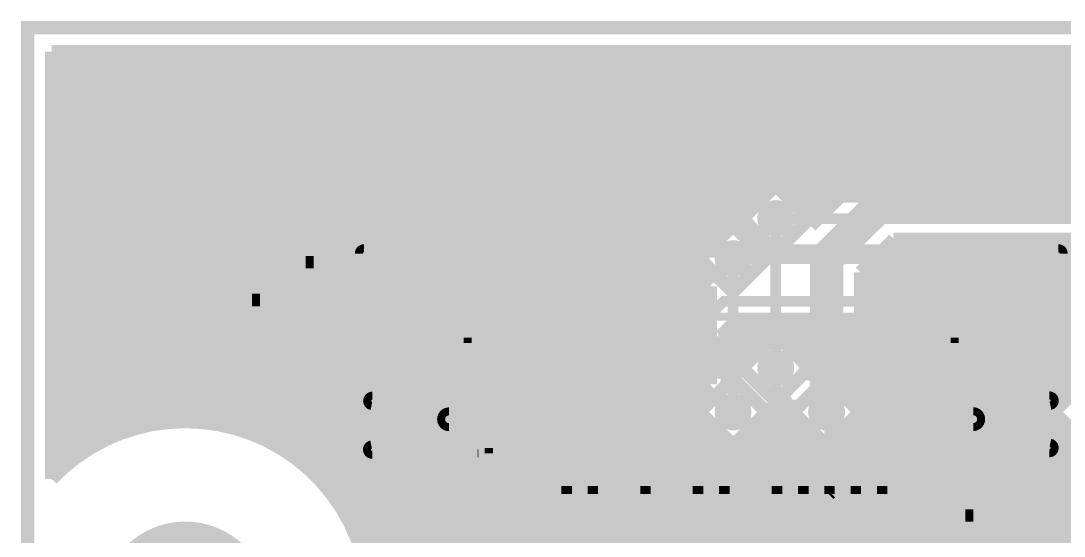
# Model space of a CAD drawing. Extents: x -3.4 to 91.7, y -66.9 to 11.1.
# Drawn here: x -3.13 to 16.71, y 1.32 to 11.13 of the extents above; entities that cross this region are included whole.
import ezdxf

# ---------------------------------------------------------------- set-up
doc = ezdxf.new("R2010")
doc.units = 0
doc.header["$MEASUREMENT"] = 0
doc.layers.get('0').update_dxf_attribs({"linetype": 'CONTINUOUS'})
for name, color, linetype in [('22-304A-0_BOT', 7, 'CONTINUOUS'), ('22-304A-0_DRD', 7, 'CONTINUOUS'), ('22-304A-0_SMB', 1, 'CONTINUOUS'), ('22-304A-0_SMT', 4, 'CONTINUOUS'), ('22-304A-0_SPT', 3, 'CONTINUOUS'), ('22-304A-0_SST', 5, 'CONTINUOUS'), ('22-304A-0_TOP', 10, 'CONTINUOUS'), ('THRUHOLE_NPT', 9, 'CONTINUOUS')]:
    doc.layers.add(name, color=color, linetype=linetype)

# ---------------------------------------------------------------- blocks, each defined once
blk = doc.blocks.new('ROUND_1')
at = {"const_width": 1.6002}
blk.add_lwpolyline([(-0.8001, 0, 1), (0.8001, 0, 1)], format="xyb", close=True, dxfattribs=at)
blk = doc.blocks.new('ROUND_33')
at = {"const_width": 0.35052}
blk.add_lwpolyline([(-0.17526, 0, 1), (0.17526, 0, 1)], format="xyb", close=True, dxfattribs=at)
blk = doc.blocks.new('RECTANGLE_14')
blk.add_solid([(0.14986, 0.59944), (0.14986, -0.59944), (-0.14986, 0.59944), (-0.14986, -0.59944)])
blk = doc.blocks.new('RECTANGLE_15')
blk.add_solid([(1.35001, 1.49987), (1.35001, -1.49987), (-1.35001, 1.49987), (-1.35001, -1.49987)])
blk = doc.blocks.new('ROUND_37')
at = {"const_width": 0.7493}
blk.add_lwpolyline([(-0.37465, 0, 1), (0.37465, 0, 1)], format="xyb", close=True, dxfattribs=at)
blk = doc.blocks.new('ROUND_2')
at = {"const_width": 0.50038}
blk.add_lwpolyline([(-0.25019, 0, 1), (0.25019, 0, 1)], format="xyb", close=True, dxfattribs=at)

msp = doc.modelspace()

# ---------------------------------------------------------------- linework, layer by layer
at = {"layer": '22-304A-0_BOT'}
for points, const_width in [([(13.081, 8.255), (4.953, 8.255)], 0.254), ([(4.953, 8.255), (4.953, -4.09448)], 0.254), ([(5.1816, 8.255), (5.1816, -3.92176)], 0.254), ([(5.4102, 8.255), (5.4102, -3.8227)], 0.254), ([(5.6388, 8.255), (5.6388, -3.78206)], 0.254), ([(5.8674, 8.255), (5.8674, -3.78968)], 0.254), ([(6.096, 8.255), (6.096, -3.85064)], 0.254), ([(6.3246, 8.255), (6.3246, -3.96748)], 0.254), ([(6.5532, 8.255), (6.5532, -4.1783)], 0.254), ([(6.7818, 8.255), (6.7818, -4.69392)], 0.254), ([(7.0104, 8.255), (7.0104, -8.21182)], 0.254), ([(7.239, 8.255), (7.239, -8.21182)], 0.254), ([(7.4676, 8.255), (7.4676, -8.21182)], 0.254), ([(7.6962, 8.255), (7.6962, -8.255)], 0.254), ([(7.9248, 8.255), (7.9248, -8.4074)], 0.254), ([(8.1534, 8.255), (8.1534, -8.636)], 0.254), ([(8.382, 8.255), (8.382, -8.86206)], 0.254), ([(8.6106, 8.255), (8.6106, -9.09066)], 0.254), ([(8.8392, 8.255), (8.8392, -9.31926)], 0.254), ([(9.0678, 8.255), (9.0678, -9.54786)], 0.254), ([(9.2964, 8.255), (9.2964, -9.7409)], 0.254), ([(9.525, 8.255), (9.525, -10.04316)], 0.254), ([(9.7536, 8.255), (9.7536, 6.76402)], 0.254), ([(9.9822, 8.255), (9.9822, 7.12978)], 0.254), ([(10.2108, 8.255), (10.2108, 7.2517)], 0.254), ([(10.4394, 8.255), (10.4394, 7.28218)], 0.254), ([(10.668, 8.255), (10.668, 7.75208)], 0.254), ([(10.8966, 8.255), (10.8966, 7.96036)], 0.254), ([(11.1252, 8.255), (11.1252, 8.03656)], 0.254), ([(11.3538, 8.255), (11.3538, 8.03402)], 0.254), ([(11.5824, 8.255), (11.5824, 7.94512)], 0.254), ([(11.811, 8.255), (11.811, 7.71398)], 0.254), ([(12.0396, 8.255), (12.0396, 7.37108)], 0.254), ([(12.2682, 8.255), (12.2682, 7.59968)], 0.254), ([(12.4968, 8.255), (12.4968, 7.82574)], 0.254), ([(12.7254, 8.255), (12.7254, 8.05434)], 0.254), ([(12.954, 8.255), (12.954, 8.21436)], 0.254), ([(12.7762, 8.1026), (4.953, 8.1026)], 0.254), ([(12.7508, 8.07974), (11.89228, 7.2263)], 0.254), ([(10.77468, 7.874), (4.953, 7.874)], 0.254), ([(12.54506, 7.874), (11.67892, 7.874)], 0.254), ([(12.192, 3.683), (12.192, 6.61162), (13.208, 7.62), (25.4, 7.62), (25.4, 6.35)], 0.635), ([(10.60704, 7.6454), (4.953, 7.6454)], 0.254), ([(12.31392, 7.6454), (11.84656, 7.6454)], 0.254), ([(10.54862, 7.4168), (4.953, 7.4168)], 0.254), ([(12.08278, 7.4168), (11.90498, 7.4168)], 0.254), ([(11.2268, 4.5212), (11.2268, 7.366)], 0.2032), ([(10.06602, 7.1882), (4.953, 7.1882)], 0.254), ([(9.83488, 6.9596), (4.953, 6.9596)], 0.254), ([(13.4747, 6.9723), (12.8397, 6.33984)], 0.254), ([(13.4112, 6.9088), (13.4112, -1.7653)], 0.254), ([(24.34336, 6.9596), (13.462, 6.9596)], 0.254), ([(24.38146, 6.9723), (13.4747, 6.9723)], 0.254), ([(13.6398, 6.9723), (13.6398, -1.5367)], 0.254), ([(13.8684, 6.9723), (13.8684, -1.36652)], 0.254), ([(14.097, 6.9723), (14.097, -1.3208)], 0.254), ([(14.3256, 6.9723), (14.3256, -1.3208)], 0.254), ([(14.5542, 6.9723), (14.5542, -1.3208)], 0.254), ([(14.7828, 6.9723), (14.7828, -1.3208)], 0.254), ([(15.0114, 6.9723), (15.0114, -1.3208)], 0.254), ([(15.24, 6.9723), (15.24, -1.3208)], 0.254), ([(15.4686, 6.9723), (15.4686, -1.3208)], 0.254), ([(15.6972, 6.9723), (15.6972, -1.3208)], 0.254), ([(15.9258, 6.9723), (15.9258, -1.3208)], 0.254), ([(16.1544, 6.9723), (16.1544, -1.3208)], 0.254), ([(16.383, 6.9723), (16.383, -1.3208)], 0.254), ([(16.6116, 6.9723), (16.6116, 4.10464)], 0.254), ([(9.74598, 6.731), (4.953, 6.731)], 0.254), ([(13.1826, 6.6802), (13.1826, -1.9939)], 0.254), ([(24.03856, 6.731), (13.23086, 6.731)], 0.254), ([(9.7409, 6.5024), (4.953, 6.5024)], 0.254), ([(9.7536, 6.44144), (9.7536, 3.84302)], 0.254), ([(10.414, 6.604), (10.414, 3.683)], 0.2032), ([(12.954, 6.45414), (12.954, -2.2225)], 0.254), ([(23.93188, 6.5024), (13.00226, 6.5024)], 0.254), ([(9.81964, 6.2738), (4.953, 6.2738)], 0.254), ([(12.8397, 6.33984), (12.8397, 3.88874)], 0.254), ([(23.91918, 6.2738), (12.8397, 6.2738)], 0.254), ([(9.9822, 6.0452), (4.953, 6.0452)], 0.254), ([(9.9822, 6.07822), (9.9822, 4.20878)], 0.254), ([(9.9822, 6.07822), (9.9822, 4.20878)], 0.254), ([(23.9903, 6.0452), (12.8397, 6.0452)], 0.254), ([(9.9822, 5.8166), (4.953, 5.8166)], 0.254), ([(24.1935, 5.8166), (12.8397, 5.8166)], 0.254), ([(9.9822, 5.588), (4.953, 5.588)], 0.254), ([(24.9428, 5.588), (12.8397, 5.588)], 0.254), ([(9.9822, 5.3594), (4.953, 5.3594)], 0.254), ([(24.9428, 5.3594), (12.8397, 5.3594)], 0.254), ([(9.9822, 5.1308), (4.953, 5.1308)], 0.254), ([(24.9428, 5.1308), (12.8397, 5.1308)], 0.254), ([(9.9822, 4.9022), (4.953, 4.9022)], 0.254), ([(24.9428, 4.9022), (12.8397, 4.9022)], 0.254), ([(9.9822, 4.6736), (4.953, 4.6736)], 0.254), ([(24.9428, 4.6736), (12.8397, 4.6736)], 0.254), ([(9.9822, 4.445), (4.953, 4.445)], 0.254), ([(21.51888, 4.445), (12.8397, 4.445)], 0.254), ([(9.9822, 4.2164), (4.953, 4.2164)], 0.254), ([(16.72336, 4.2164), (12.8397, 4.2164)], 0.254), ([(9.80694, 3.9878), (4.953, 3.9878)], 0.254), ([(11.1252, 3.8481), (11.1252, -21.16074)], 0.254), ([(11.3538, 3.85318), (11.3538, -3.71602)], 0.254), ([(11.5443, 3.91922), (11.5443, 3.88874)], 0.254), ([(16.53794, 3.9878), (12.8397, 3.9878)], 0.254), ([(9.73836, 3.7592), (4.953, 3.7592)], 0.254), ([(11.51636, 3.7592), (11.08964, 3.7592)], 0.254), ([(16.46936, 3.7592), (12.86764, 3.7592)], 0.254), ([(9.75106, 3.5306), (4.953, 3.5306)], 0.254), ([(9.7536, 3.52044), (9.7536, -23.20544)], 0.254), ([(11.52906, 3.5306), (11.07694, 3.5306)], 0.254), ([(16.48206, 3.5306), (12.85494, 3.5306)], 0.254), ([(9.85012, 3.302), (4.953, 3.302)], 0.254), ([(11.62812, 3.302), (10.97788, 3.302)], 0.254), ([(11.5824, 3.38074), (11.5824, -3.48488)], 0.254), ([(12.7254, 3.26136), (12.7254, -2.4511)], 0.254), ([(16.58112, 3.302), (12.75588, 3.302)], 0.254), ([(16.6116, 3.26136), (16.6116, -1.3208)], 0.254), ([(10.11174, 3.0734), (4.953, 3.0734)], 0.254), ([(9.9822, 3.15722), (9.9822, -22.352)], 0.254), ([(10.668, 3.05308), (10.668, -21.4884)], 0.254), ([(11.88974, 3.0734), (10.71372, 3.0734)], 0.254), ([(10.8966, 3.20294), (10.8966, -21.26234)], 0.254), ([(11.811, 3.11912), (11.811, -3.3655)], 0.254), ([(16.84274, 3.0734), (12.49172, 3.0734)], 0.254), ([(12.4968, 3.07594), (12.4968, -2.6797)], 0.254), ([(10.2108, 3.03276), (10.2108, -21.9456)], 0.254), ([(10.4394, 3.00228), (10.4394, -21.717)], 0.254), ([(12.0396, 3.02006), (12.0396, -3.1369)], 0.254), ([(12.2682, 3.00736), (12.2682, -2.9083)], 0.254), ([(17.1577, 2.8448), (4.953, 2.8448)], 0.254), ([(17.3863, 2.6162), (4.953, 2.6162)], 0.254), ([(17.6149, 2.3876), (4.953, 2.3876)], 0.254), ([(17.8435, 2.159), (4.953, 2.159)], 0.254), ([(18.0721, 1.9304), (4.953, 1.9304)], 0.254), ([(18.3007, 1.7018), (4.953, 1.7018)], 0.254), ([(18.5293, 1.4732), (4.953, 1.4732)], 0.254), ([(18.7579, 1.2446), (4.953, 1.2446)], 0.254)]:
    msp.add_lwpolyline(points, dxfattribs=dict(at, const_width=const_width))
at = {"layer": '22-304A-0_BOT', "const_width": 0.254}
for points in [[(13.081, 8.255, 0.1473619), (12.75136, 8.07917)], [(13.081, 8.255, 0.1473619), (12.75136, 8.07917)], [(11.2268, 8.04672, 0.4142136), (10.54608, 7.366)], [(11.90752, 7.366, 0.4142136), (11.2268, 8.04672)], [(10.414, 7.28472, 0.4142136), (9.73328, 6.604)], [(10.5537, 7.26948, 0.051776), (10.414, 7.28398)], [(10.54608, 7.366, 0.0356219), (10.55297, 7.26937)], [(11.89228, 7.2263, 0.051776), (11.90678, 7.366)], [(9.73328, 6.604, 0.2244672), (9.98197, 6.07794)], [(17.145, 4.36372, 0.4142136), (16.46428, 3.683)], [(9.9822, 4.20878, 0.2244669), (9.73364, 3.683)], [(11.06932, 3.85826, 0.0583724), (11.2268, 3.83981)], [(11.09472, 3.683, 0.0654246), (11.07161, 3.85887)], [(11.2268, 3.84048, 0.1219353), (11.54437, 3.91909)], [(11.5443, 3.88874, 0.0770437), (11.51241, 3.683)], [(12.87272, 3.683, 0.0770437), (12.84078, 3.88908)], [(9.73328, 3.683, 0.4142136), (10.414, 3.00228)], [(10.414, 3.00228, 0.4142136), (11.09472, 3.683)], [(11.51128, 3.683, 0.4142136), (12.192, 3.00228)], [(12.192, 3.00228, 0.4142136), (12.87272, 3.683)], [(16.46428, 3.683, 0.3431403), (16.97736, 3.0226)]]:
    msp.add_lwpolyline(points, format="xyb", dxfattribs=at)
at = {"layer": '22-304A-0_DRD', "const_width": 0.254}
for points in [[(-2.99974, -28.99918), (-2.99974, 11.00074), (41.9989, 11.00074), (41.9989, -28.99918), (-2.99974, -28.99918)], [(11.2268, 8.001), (10.5918, 7.366)], [(11.8618, 7.366), (11.2268, 8.001)], [(10.414, 7.239), (9.779, 6.604)], [(11.049, 6.604), (10.414, 7.239)], [(10.5918, 7.366), (11.2268, 6.731)], [(11.2268, 6.731), (11.8618, 7.366)], [(9.779, 6.604), (10.414, 5.969)], [(10.414, 5.969), (11.049, 6.604)], [(11.2268, 5.1562), (10.5918, 4.5212)], [(11.8618, 4.5212), (11.2268, 5.1562)], [(7.239, 4.953), (6.604, 4.318)], [(7.239, 4.953), (6.604, 4.318)], [(7.874, 4.318), (7.239, 4.953)], [(7.874, 4.318), (7.239, 4.953)], [(10.5918, 4.5212), (11.2268, 3.8862)], [(11.2268, 3.8862), (11.8618, 4.5212)], [(6.604, 4.318), (7.239, 3.683)], [(6.604, 4.318), (7.239, 3.683)], [(7.239, 3.683), (7.874, 4.318)], [(7.239, 3.683), (7.874, 4.318)], [(10.414, 4.318), (9.779, 3.683)], [(11.049, 3.683), (10.414, 4.318)], [(12.192, 4.318), (11.557, 3.683)], [(12.827, 3.683), (12.192, 4.318)], [(17.145, 4.318), (16.51, 3.683)], [(9.779, 3.683), (10.414, 3.048)], [(10.414, 3.048), (11.049, 3.683)], [(11.557, 3.683), (12.192, 3.048)], [(12.192, 3.048), (12.827, 3.683)], [(16.51, 3.683), (17.145, 3.048)]]:
    msp.add_lwpolyline(points, dxfattribs=at)
at = {"layer": '22-304A-0_SST', "const_width": 0.1524}
for points in [[(16.48206, 8.69188), (16.31442, 8.7503), (16.14424, 8.7503), (15.97406, 8.69188), (15.97406, 8.33628), (16.14424, 8.27786), (16.31442, 8.27786), (16.48206, 8.33628), (16.48206, 8.69188), (16.65224, 8.7503), (16.82242, 8.7503), (16.99006, 8.69188), (16.99006, 8.33628), (16.82242, 8.27786), (16.65224, 8.27786), (16.48206, 8.33628)], [(16.48206, 7.43966), (16.48206, 7.79526), (16.31442, 7.9121), (16.14424, 7.9121), (15.97406, 7.79526), (15.97406, 7.43966), (16.99006, 7.43966)], [(16.48206, 7.7343), (16.99006, 7.9121)], [(5.77088, 5.4991), (14.22908, 5.4991), (14.22908, 2.99974), (13.7287, 2.49936), (13.35024, 2.49936), (13.35024, 2.99974), (13.14958, 2.99974), (13.14958, 2.49936), (13.35024, 2.49936), (13.35024, 2.19964), (13.35024, 1.69926), (13.14958, 1.69926), (13.14958, 2.19964), (13.14958, 2.49936), (12.84986, 2.49936), (12.84986, 2.99974), (12.6492, 2.99974), (12.6492, 2.49936), (12.84986, 2.49936), (12.84986, 2.19964), (12.84986, 1.69926), (12.6492, 1.69926), (12.6492, 2.19964), (12.6492, 2.49936), (12.34948, 2.49936), (12.34948, 2.99974), (12.14882, 2.99974), (12.14882, 2.49936), (12.34948, 2.49936), (12.34948, 2.19964), (12.34948, 1.69926), (12.14882, 1.69926), (12.14882, 2.19964), (12.14882, 2.49936), (11.8491, 2.49936), (11.8491, 2.99974), (11.65098, 2.99974), (11.65098, 2.49936), (11.8491, 2.49936), (11.8491, 2.19964), (11.8491, 1.69926), (11.65098, 1.69926), (11.65098, 2.19964), (11.65098, 2.49936), (11.34872, 2.49936), (11.34872, 2.99974), (11.1506, 2.99974), (11.1506, 2.49936), (11.34872, 2.49936), (11.34872, 2.19964), (11.34872, 1.69926), (11.1506, 1.69926), (11.1506, 2.19964), (11.1506, 2.49936), (10.85088, 2.49936), (10.65022, 2.49936), (10.65022, 2.19964), (10.85088, 2.19964), (10.85088, 2.49936), (10.85088, 2.99974), (10.65022, 2.99974), (10.65022, 2.49936), (10.3505, 2.49936), (10.3505, 2.99974), (10.14984, 2.99974), (10.14984, 2.49936), (10.3505, 2.49936), (10.3505, 2.19964), (10.3505, 1.69926), (10.14984, 1.69926), (10.14984, 2.19964), (10.14984, 2.49936), (9.85012, 2.49936), (9.85012, 2.99974), (9.64946, 2.99974), (9.64946, 2.49936), (9.85012, 2.49936), (9.85012, 2.19964), (9.85012, 1.69926), (9.64946, 1.69926), (9.64946, 2.19964), (9.64946, 2.49936), (9.34974, 2.49936), (9.34974, 2.99974), (9.14908, 2.99974), (9.14908, 2.49936), (8.84936, 2.49936), (8.84936, 2.99974), (8.6487, 2.99974), (8.6487, 2.49936), (8.84936, 2.49936), (8.84936, 2.19964), (8.84936, 1.69926), (8.6487, 1.69926), (8.6487, 2.19964), (8.6487, 2.49936), (8.34898, 2.49936), (8.15086, 2.49936), (8.15086, 2.19964), (8.34898, 2.19964), (8.34898, 2.49936), (8.34898, 2.99974), (8.15086, 2.99974), (8.15086, 2.49936), (7.8486, 2.49936), (7.8486, 2.99974), (7.65048, 2.99974), (7.65048, 2.49936), (7.8486, 2.49936), (7.8486, 2.19964), (7.8486, 1.69926), (7.65048, 1.69926), (7.65048, 2.19964), (7.65048, 2.49936), (7.35076, 2.49936), (7.35076, 2.99974), (7.1501, 2.99974), (7.1501, 2.49936), (7.35076, 2.49936), (7.35076, 2.19964), (7.35076, 1.69926), (7.1501, 1.69926), (7.1501, 2.19964), (7.1501, 2.49936), (6.85038, 2.49936), (6.64972, 2.49936), (6.64972, 2.19964), (6.85038, 2.19964), (6.85038, 2.49936), (6.85038, 2.99974), (6.64972, 2.99974), (6.64972, 2.49936), (6.26872, 2.49936), (5.77088, 2.99974), (5.77088, 5.4991), (3.59918, 5.4991), (3.29946, 5.4991), (3.29946, 6.70052)], [(16.7005, 6.70052), (3.29946, 6.70052)], [(3.39852, 6.79958), (16.5989, 6.79958)], [(16.7005, 6.70052), (16.7005, 5.4991), (16.40078, 5.4991), (14.22908, 5.4991)], [(2.3622, 6.53288), (1.3462, 6.53288), (1.51638, 6.41604)], [(2.3622, 6.65226), (2.3622, 6.41604)], [(1.3462, 5.93344), (1.3462, 5.69468)], [(2.02438, 5.51688), (2.19456, 5.51688), (2.3622, 5.57784), (2.3622, 5.81406), (2.19456, 5.87248), (1.3462, 5.87248)], [(5.2197, 2.90068), (5.2197, 2.64922), (5.06984, 2.49936), (4.30022, 2.49936), (4.30022, 5.4991)], [(5.57022, 5.4991), (5.57022, 5.10032), (5.2197, 5.10032), (5.2197, 4.99872)], [(14.22908, 4.99872), (14.4399, 4.99872), (15.52956, 4.99872), (15.52956, 2.90068), (14.6304, 2.90068), (14.6304, 2.79908), (14.78026, 2.64922), (14.93012, 2.49936), (15.69974, 2.49936), (15.69974, 5.4991)], [(14.42974, 5.4991), (14.42974, 5.10032), (14.78026, 5.10032), (14.78026, 4.99872)], [(3.85064, 5.25018), (3.85064, 4.0005), (3.85064, 3.73888), (3.85064, 3.15976), (3.85064, 2.90068), (3.85064, 2.49936), (4.30022, 2.49936)], [(3.85064, 5.25018), (4.30022, 5.25018)], [(5.36956, 4.99872), (5.36956, 5.10032)], [(14.6304, 5.10032), (14.6304, 4.99872)], [(15.69974, 5.25018), (16.14932, 5.25018)], [(16.42872, 2.90068), (16.14932, 2.90068), (16.14932, 3.15976), (16.14932, 3.73888), (16.14932, 4.0005), (16.14932, 5.25018)], [(5.77088, 4.99872), (5.56006, 4.99872), (4.4704, 4.99872), (4.4704, 2.90068), (5.36956, 2.90068), (5.56006, 2.90068), (5.56006, 3.39852), (5.77088, 3.39852)], [(5.56006, 4.99872), (5.56006, 3.70078)], [(14.4399, 4.99872), (14.4399, 3.70078)], [(3.55854, 3.99542), (3.83794, 3.99542), (3.83794, 3.73126)], [(3.85064, 4.0005), (3.5687, 4.0005)], [(16.14932, 4.0005), (16.43126, 4.0005)], [(3.83794, 3.7338), (3.53822, 3.7973)], [(3.54838, 3.80238), (3.85064, 3.73888)], [(5.76326, 3.6957), (5.55244, 3.6957), (5.36448, 3.6957), (5.36194, 3.6957), (5.01396, 3.6957)], [(5.01904, 3.70078), (5.56006, 3.70078), (5.77088, 3.70078)], [(5.2197, 3.70078), (5.2197, 3.39852)], [(5.36956, 3.40106), (5.36956, 3.70078)], [(14.98092, 3.70078), (14.4399, 3.70078), (14.22908, 3.70078)], [(14.6304, 3.70078), (14.6304, 3.40106)], [(14.78026, 3.70078), (14.78026, 3.39852)], [(16.45158, 3.80238), (16.14932, 3.73888)], [(5.01396, 3.39598), (5.55244, 3.39598), (5.76326, 3.39598)], [(5.56006, 3.39852), (5.36956, 3.39852), (5.01904, 3.39852)], [(14.22908, 3.39852), (14.4399, 3.39852), (14.6304, 3.39852), (14.98092, 3.39852)], [(14.4399, 3.39852), (14.4399, 2.90068), (14.42974, 2.90068), (14.42974, 2.70002), (14.22908, 2.70002), (14.22908, 2.90068)], [(3.53314, 3.06578), (3.8354, 3.12928)], [(3.85064, 3.15976), (3.54838, 3.0988)], [(16.14932, 3.15976), (16.44904, 3.0988)], [(3.85064, 2.90068), (3.5687, 2.90068)], [(5.2197, 2.64922), (5.36956, 2.79908), (5.36956, 2.90068)], [(5.57022, 2.90068), (5.56006, 2.90068)], [(5.77088, 2.70002), (5.57022, 2.70002), (5.57022, 2.90068), (5.77088, 2.90068), (5.77088, 2.70002)], [(5.77088, 2.99974), (5.77088, 2.90068)], [(14.22908, 2.99974), (14.22908, 2.90068), (14.42974, 2.90068), (14.4399, 2.90068), (14.6304, 2.90068)], [(14.78026, 2.90068), (14.78026, 2.64922)], [(15.69974, 2.49936), (16.14932, 2.49936), (16.14932, 2.90068)], [(3.8354, 2.86766), (3.55346, 2.86766)], [(9.14908, 2.49936), (9.34974, 2.49936), (9.34974, 2.19964), (9.14908, 2.19964), (9.14908, 2.49936)], [(6.85038, 2.19964), (6.85038, 1.69926), (6.64972, 1.69926), (6.64972, 2.19964)], [(7.1501, 2.19964), (7.35076, 2.19964)], [(7.65048, 2.19964), (7.8486, 2.19964)], [(8.34898, 2.19964), (8.34898, 1.69926), (8.15086, 1.69926), (8.15086, 2.19964)], [(8.6487, 2.19964), (8.84936, 2.19964)], [(9.34974, 2.19964), (9.34974, 1.69926), (9.14908, 1.69926), (9.14908, 2.19964)], [(9.64946, 2.19964), (9.85012, 2.19964)], [(10.14984, 2.19964), (10.3505, 2.19964)], [(10.85088, 2.19964), (10.85088, 1.69926), (10.65022, 1.69926), (10.65022, 2.19964)], [(11.1506, 2.19964), (11.34872, 2.19964)], [(11.65098, 2.19964), (11.8491, 2.19964)], [(12.14882, 2.19964), (12.34948, 2.19964)], [(12.6492, 2.19964), (12.84986, 2.19964)], [(13.14958, 2.19964), (13.35024, 2.19964)], [(16.57096, 1.98374), (16.57096, 1.5113), (15.89532, 1.98374), (15.72514, 1.98374), (15.55496, 1.92532), (15.55496, 1.56972), (15.72514, 1.5113)], [(14.9098, 1.71704), (13.8938, 1.71704), (14.06398, 1.59766)], [(14.9098, 1.83388), (14.9098, 1.59766)]]:
    msp.add_lwpolyline(points, dxfattribs=at)
for points in [[(3.39852, 6.79958, 0.4142136), (3.29946, 6.70052)], [(16.7005, 6.70052, 0.4142136), (16.5989, 6.80212)], [(3.85064, 5.25018, 0.4142136), (3.59918, 5.50164)], [(16.40078, 5.4991, 0.4142136), (16.15186, 5.25018)], [(3.45694, 3.89636, 0.3561229), (3.53822, 3.7973)], [(3.55854, 3.99542, 0.4142136), (3.45948, 3.89636)], [(16.53032, 3.8989, 0.4142136), (16.42872, 4.0005)], [(16.53032, 3.8989, 0.4142136), (16.43126, 3.99796)], [(16.44904, 3.80238, 0.3546683), (16.52778, 3.8989)], [(16.45158, 3.80238, 0.3546683), (16.53032, 3.8989)], [(5.01396, 3.6957, 0.4142136), (4.8641, 3.54584)], [(15.13078, 3.54838, 0.4142136), (14.98092, 3.69824)], [(4.8641, 3.54584, 0.4142136), (5.01396, 3.39598)], [(14.98092, 3.39852, 0.4142136), (15.13078, 3.54838)], [(16.53032, 2.99974, 0.3561229), (16.44904, 3.0988)], [(3.53314, 3.06578, 0.3546683), (3.4544, 2.96926)], [(3.4544, 2.96926, 0.4142136), (3.55346, 2.8702)], [(16.42872, 2.90068, 0.4142136), (16.52778, 2.99974)]]:
    msp.add_lwpolyline(points, format="xyb", dxfattribs=at)
at = {"layer": '22-304A-0_TOP'}
for points, const_width in [([(17.3863, 10.541), (-2.54, 10.541)], 0.254), ([(-2.54, 10.541), (-2.54, 2.41046)], 0.254), ([(17.3863, 10.5156), (-2.54, 10.5156)], 0.254), ([(-2.3114, 10.541), (-2.3114, 2.63144)], 0.254), ([(-2.0828, 10.541), (-2.0828, 2.81432)], 0.254), ([(-1.8542, 10.541), (-1.8542, 2.9718)], 0.254), ([(-1.6256, 10.541), (-1.6256, 3.10134)], 0.254), ([(-1.397, 10.541), (-1.397, 3.21056)], 0.254), ([(-1.1684, 10.541), (-1.1684, 9.39292)], 0.254), ([(-0.9398, 10.541), (-0.9398, 9.59866)], 0.254), ([(-0.7112, 10.541), (-0.7112, 9.69518)], 0.254), ([(-0.4826, 10.541), (-0.4826, 9.71804)], 0.254), ([(-0.254, 10.541), (-0.254, 9.67994)], 0.254), ([(-0.0254, 10.541), (-0.0254, 9.56564)], 0.254), ([(0.2032, 10.541), (0.2032, 9.31672)], 0.254), ([(0.4318, 10.541), (0.4318, 3.47472)], 0.254), ([(0.6604, 10.541), (0.6604, 3.43916)], 0.254), ([(0.889, 10.541), (0.889, 3.38836)], 0.254), ([(1.1176, 10.541), (1.1176, 3.31978)], 0.254), ([(1.3462, 10.541), (1.3462, 3.23342)], 0.254), ([(1.5748, 10.541), (1.5748, 3.12674)], 0.254), ([(1.8034, 10.541), (1.8034, 3.00228)], 0.254), ([(2.032, 10.541), (2.032, 2.85242)], 0.254), ([(2.2606, 10.541), (2.2606, 2.67462)], 0.254), ([(2.4892, 10.541), (2.4892, 2.4638)], 0.254), ([(2.7178, 10.541), (2.7178, 2.2098)], 0.254), ([(2.9464, 10.541), (2.9464, 1.8923)], 0.254), ([(3.175, 10.541), (3.175, 1.47828)], 0.254), ([(3.4036, 10.541), (3.4036, 0.8255)], 0.254), ([(3.6322, 10.541), (3.6322, -2.10566)], 0.254), ([(3.8608, 10.541), (3.8608, -1.87706)], 0.254), ([(4.0894, 10.541), (4.0894, -1.64846)], 0.254), ([(4.318, 10.541), (4.318, -1.41986)], 0.254), ([(4.5466, 10.541), (4.5466, -1.19126)], 0.254), ([(4.7752, 10.541), (4.7752, -0.96266)], 0.254), ([(5.0038, 10.541), (5.0038, -0.73406)], 0.254), ([(5.2324, 10.541), (5.2324, -0.50546)], 0.254), ([(5.461, 10.541), (5.461, -0.27686)], 0.254), ([(5.6896, 10.541), (5.6896, -0.04826)], 0.254), ([(5.9182, 10.541), (5.9182, 0.1778)], 0.254), ([(6.1468, 10.541), (6.1468, 0.4064)], 0.254), ([(6.3754, 10.541), (6.3754, 3.03022)], 0.254), ([(6.604, 10.541), (6.604, 3.03022)], 0.254), ([(6.8326, 10.541), (6.8326, 3.03022)], 0.254), ([(7.0612, 10.541), (7.0612, 3.03022)], 0.254), ([(7.2898, 10.541), (7.2898, 3.03022)], 0.254), ([(7.5184, 10.541), (7.5184, 3.03022)], 0.254), ([(7.747, 10.541), (7.747, 3.03022)], 0.254), ([(7.9756, 10.541), (7.9756, 3.03022)], 0.254), ([(8.2042, 10.541), (8.2042, 3.03022)], 0.254), ([(8.4328, 10.541), (8.4328, 3.03022)], 0.254), ([(8.6614, 10.541), (8.6614, 3.03022)], 0.254), ([(8.89, 10.541), (8.89, 3.03022)], 0.254), ([(9.1186, 10.541), (9.1186, 3.03022)], 0.254), ([(9.3472, 10.541), (9.3472, 5.461)], 0.254), ([(9.5758, 10.541), (9.5758, 5.7404)], 0.254), ([(9.8044, 10.541), (9.8044, 6.90372)], 0.254), ([(10.033, 10.541), (10.033, 7.16788)], 0.254), ([(10.2616, 10.541), (10.2616, 7.26694)], 0.254), ([(10.4902, 10.541), (10.4902, 7.27964)], 0.254), ([(10.7188, 10.541), (10.7188, 7.81812)], 0.254), ([(10.9474, 10.541), (10.9474, 7.98576)], 0.254), ([(11.176, 10.541), (11.176, 8.04418)], 0.254), ([(11.4046, 10.541), (11.4046, 8.02132)], 0.254), ([(11.6332, 10.541), (11.6332, 7.90956)], 0.254), ([(11.8618, 10.541), (11.8618, 7.7978)], 0.254), ([(12.0904, 10.541), (12.0904, 7.7978)], 0.254), ([(12.319, 10.541), (12.319, 7.7978)], 0.254), ([(12.5476, 10.541), (12.5476, 7.7978)], 0.254), ([(12.7762, 10.541), (12.7762, 7.7978)], 0.254), ([(13.0048, 10.541), (13.0048, 7.7978)], 0.254), ([(13.2334, 10.541), (13.2334, 7.7978)], 0.254), ([(13.462, 10.541), (13.462, 7.7978)], 0.254), ([(13.6906, 10.541), (13.6906, 7.7978)], 0.254), ([(13.9192, 10.541), (13.9192, 7.7978)], 0.254), ([(14.1478, 10.541), (14.1478, 7.7978)], 0.254), ([(14.3764, 10.541), (14.3764, 7.7978)], 0.254), ([(14.605, 10.541), (14.605, 7.7978)], 0.254), ([(14.8336, 10.541), (14.8336, 7.7978)], 0.254), ([(15.0622, 10.541), (15.0622, 7.7978)], 0.254), ([(15.2908, 10.541), (15.2908, 7.7978)], 0.254), ([(15.5194, 10.541), (15.5194, 7.7978)], 0.254), ([(15.748, 10.541), (15.748, 7.7978)], 0.254), ([(15.9766, 10.541), (15.9766, 7.7978)], 0.254), ([(16.2052, 10.541), (16.2052, 7.7978)], 0.254), ([(16.4338, 10.541), (16.4338, 7.7978)], 0.254), ([(16.6624, 10.541), (16.6624, 7.7978)], 0.254), ([(17.3863, 10.287), (-2.54, 10.287)], 0.254), ([(17.3863, 10.0584), (-2.54, 10.0584)], 0.254), ([(17.3863, 9.8298), (-2.54, 9.8298)], 0.254), ([(-0.93472, 9.6012), (-2.54, 9.6012)], 0.254), ([(17.3863, 9.6012), (-0.08128, 9.6012)], 0.254), ([(-1.18364, 9.3726), (-2.54, 9.3726)], 0.254), ([(17.3863, 9.3726), (0.16764, 9.3726)], 0.254), ([(-1.29794, 9.144), (-2.54, 9.144)], 0.254), ([(17.3863, 9.144), (0.28194, 9.144)], 0.254), ([(-1.33604, 8.9154), (-2.54, 8.9154)], 0.254), ([(19.41068, 8.9154), (0.32004, 8.9154)], 0.254), ([(-1.31318, 8.6868), (-2.54, 8.6868)], 0.254), ([(17.3863, 8.6868), (0.29718, 8.6868)], 0.254), ([(-1.21666, 8.4582), (-2.54, 8.4582)], 0.254), ([(17.3863, 8.4582), (0.20066, 8.4582)], 0.254), ([(0.2032, 8.46328), (0.2032, 3.49504)], 0.254), ([(11.2268, 7.366), (17.8308, 7.366), (18.415, 7.9502), (18.4658, 8.001), (19.05, 8.001), (19.558, 8.509), (39.878, 8.509), (41.275, 7.112), (41.275, -9.017), (40.767, -9.525), (34.92754, -9.525), (34.67354, -9.779), (34.67354, -10.67054)], 0.2032), ([(-1.01092, 8.2296), (-2.54, 8.2296)], 0.254), ([(-1.1684, 8.38708), (-1.1684, 3.302)], 0.254), ([(-0.0254, 8.21436), (-0.0254, 3.50266)], 0.254), ([(17.3863, 8.2296), (-0.00508, 8.2296)], 0.254), ([(-0.9398, 8.18134), (-0.9398, 3.37312)], 0.254), ([(-0.7112, 8.08482), (-0.7112, 3.429)], 0.254), ([(-0.4826, 8.05942), (-0.4826, 3.46964)], 0.254), ([(-0.254, 8.10006), (-0.254, 3.4925)], 0.254), ([(10.98296, 8.001), (-2.54, 8.001)], 0.254), ([(34.67354, -4.56946), (34.67354, -3.67792), (36.068, -2.286), (36.068, 7.366), (35.433, 8.001), (20.066, 8.001), (18.669, 6.604), (10.414, 6.604)], 0.2032), ([(17.3863, 8.001), (11.4681, 8.001)], 0.254), ([(10.6807, 7.7724), (-2.54, 7.7724)], 0.254), ([(17.3863, 7.7978), (11.75258, 7.7978)], 0.254), ([(10.56894, 7.5438), (-2.54, 7.5438)], 0.254), ([(10.54862, 7.3152), (-2.54, 7.3152)], 0.254), ([(9.93394, 7.0866), (-2.54, 7.0866)], 0.254), ([(9.78408, 6.858), (-2.54, 6.858)], 0.254), ([(9.73328, 6.6294), (-2.54, 6.6294)], 0.254), ([(9.76376, 6.4008), (-2.54, 6.4008)], 0.254), ([(9.8044, 6.30174), (9.8044, 5.969)], 0.254), ([(9.88822, 6.1722), (-2.54, 6.1722)], 0.254), ([(9.9314, 6.096), (9.4488, 5.61594)], 0.254), ([(9.77646, 5.9436), (-2.54, 5.9436)], 0.254), ([(9.54786, 5.715), (-2.54, 5.715)], 0.254), ([(9.74852, 2.10058), (9.74852, 5.30352), (10.2362, 5.7912), (18.415, 5.7912)], 0.2032), ([(9.35736, 5.4864), (-2.54, 5.4864)], 0.254), ([(9.31672, 5.2578), (-2.54, 5.2578)], 0.254), ([(9.31672, 5.30352), (9.31672, 3.03022)], 0.254), ([(10.414, 5.3594), (10.18032, 5.12572)], 0.254), ([(17.6022, 5.2578), (10.3124, 5.2578)], 0.254), ([(17.6022, 5.3594), (10.414, 5.3594)], 0.254), ([(10.4902, 5.3594), (10.4902, 4.35864)], 0.254), ([(10.7188, 5.3594), (10.7188, 4.97332)], 0.254), ([(10.9474, 5.3594), (10.9474, 5.14096)], 0.254), ([(11.176, 5.3594), (11.176, 5.19938)], 0.254), ([(11.4046, 5.3594), (11.4046, 5.17652)], 0.254), ([(11.6332, 5.3594), (11.6332, 5.06476)], 0.254), ([(11.8618, 5.3594), (11.8618, 4.7625)], 0.254), ([(12.0904, 5.3594), (12.0904, 4.35356)], 0.254), ([(12.319, 5.3594), (12.319, 4.35102)], 0.254), ([(12.5476, 5.3594), (12.5476, 4.26212)], 0.254), ([(12.7762, 5.3594), (12.7762, 4.03098)], 0.254), ([(13.0048, 5.3594), (13.0048, 3.03022)], 0.254), ([(13.2334, 5.3594), (13.2334, 3.03022)], 0.254), ([(13.462, 5.3594), (13.462, 3.03022)], 0.254), ([(13.6906, 5.3594), (13.6906, 3.03022)], 0.254), ([(13.9192, 5.3594), (13.9192, 1.7399)], 0.254), ([(14.1478, 5.3594), (14.1478, 1.7399)], 0.254), ([(14.3764, 5.3594), (14.3764, 1.7399)], 0.254), ([(14.605, 5.3594), (14.605, 1.7399)], 0.254), ([(14.8336, 5.3594), (14.8336, 1.7399)], 0.254), ([(15.0622, 5.3594), (15.0622, 1.7399)], 0.254), ([(15.2908, 5.3594), (15.2908, 1.7399)], 0.254), ([(15.5194, 5.3594), (15.5194, 1.7399)], 0.254), ([(15.748, 5.3594), (15.748, 1.7399)], 0.254), ([(15.9766, 5.3594), (15.9766, 1.7399)], 0.254), ([(16.2052, 5.3594), (16.2052, 1.7399)], 0.254), ([(16.4338, 5.3594), (16.4338, 1.7399)], 0.254), ([(16.6624, 5.3594), (16.6624, 4.16052)], 0.254), ([(10.18032, 5.12572), (10.18032, 4.32054)], 0.254), ([(10.2616, 5.20446), (10.2616, 4.34594)], 0.254), ([(9.31672, 5.0292), (-2.54, 5.0292)], 0.254), ([(10.77468, 5.0292), (10.18032, 5.0292)], 0.254), ([(17.6022, 5.0292), (11.67892, 5.0292)], 0.254), ([(9.31672, 4.8006), (-2.54, 4.8006)], 0.254), ([(10.60704, 4.8006), (10.18032, 4.8006)], 0.254), ([(17.6022, 4.8006), (11.84656, 4.8006)], 0.254), ([(9.31672, 4.572), (-2.54, 4.572)], 0.254), ([(10.54862, 4.572), (10.18032, 4.572)], 0.254), ([(11.24966, 2.10058), (11.2268, 2.12344), (11.2268, 4.5212)], 0.2032), ([(17.6022, 4.572), (11.90498, 4.572)], 0.254), ([(9.31672, 4.3434), (-2.54, 4.3434)], 0.254), ([(7.239, 4.318), (6.74878, 3.82778), (6.74878, 2.10058)], 0.2032), ([(7.239, 4.318), (6.74878, 3.82778), (6.74878, 2.10058)], 0.2032), ([(10.25144, 4.3434), (10.18032, 4.3434)], 0.254), ([(12.02944, 4.3434), (11.88212, 4.3434)], 0.254), ([(16.98244, 4.3434), (12.35202, 4.3434)], 0.254), ([(9.31672, 4.1148), (-2.54, 4.1148)], 0.254), ([(16.61922, 4.1148), (12.71778, 4.1148)], 0.254), ([(9.31672, 3.8862), (-2.54, 3.8862)], 0.254), ([(16.49476, 3.8862), (12.8397, 3.8862)], 0.254), ([(9.31672, 3.6576), (-2.54, 3.6576)], 0.254), ([(10.414, 3.683), (10.74928, 3.34772), (10.74928, 2.10058)], 0.2032), ([(11.75004, 2.10058), (11.75004, 3.24104), (12.192, 3.683), (12.25042, 3.62458), (12.25042, 2.10058)], 0.2032), ([(12.25042, 2.10058), (12.25042, 3.62458), (12.192, 3.683)], 0.2032), ([(16.46428, 3.6576), (12.87018, 3.6576)], 0.254), ([(-0.71374, 3.429), (-2.54, 3.429)], 0.254), ([(9.31672, 3.429), (0.71374, 3.429)], 0.254), ([(12.7762, 3.33502), (12.7762, 3.03022)], 0.254), ([(16.51508, 3.429), (12.82192, 3.429)], 0.254), ([(-1.4224, 3.2004), (-2.54, 3.2004)], 0.254), ([(9.31672, 3.2004), (1.4224, 3.2004)], 0.254), ([(12.68222, 3.21056), (12.68222, 3.03022)], 0.254), ([(12.68222, 3.21056), (12.68222, 3.03022)], 0.254), ([(16.66494, 3.2004), (12.68222, 3.2004)], 0.254), ([(16.6624, 3.20294), (16.6624, 1.7399)], 0.254), ([(-1.8542, 2.9718), (-2.54, 2.9718)], 0.254), ([(6.26872, 2.9718), (1.8542, 2.9718)], 0.254), ([(6.26872, 3.03022), (6.26872, 1.17094)], 0.254), ([(6.7691, 3.03022), (6.26872, 3.03022)], 0.254), ([(6.74878, 3.03022), (6.74878, 2.10058)], 0.254), ([(7.22884, 3.03022), (6.7691, 3.03022)], 0.254), ([(7.26948, 3.03022), (7.22884, 3.03022)], 0.254), ([(7.72922, 3.03022), (7.26948, 3.03022)], 0.254), ([(7.76986, 3.03022), (7.72922, 3.03022)], 0.254), ([(8.2296, 3.03022), (7.76986, 3.03022)], 0.254), ([(8.27024, 3.03022), (8.2296, 3.03022)], 0.254), ([(8.72998, 3.03022), (8.27024, 3.03022)], 0.254), ([(8.77062, 3.03022), (8.72998, 3.03022)], 0.254), ([(9.23036, 3.03022), (8.77062, 3.03022)], 0.254), ([(9.26846, 3.03022), (9.23036, 3.03022)], 0.254), ([(9.31672, 3.03022), (9.26846, 3.03022)], 0.254), ([(12.73048, 3.03022), (12.68222, 3.03022)], 0.254), ([(12.76858, 3.03022), (12.73048, 3.03022)], 0.254), ([(13.23086, 3.03022), (12.76858, 3.03022)], 0.254), ([(13.7287, 3.03022), (13.23086, 3.03022)], 0.254), ([(13.7287, 3.03022), (13.7287, 2.35966)], 0.254), ([(19.98726, 2.9718), (13.7287, 2.9718)], 0.254), ([(-2.17678, 2.7432), (-2.54, 2.7432)], 0.254), ([(6.26872, 2.7432), (2.17678, 2.7432)], 0.254), ([(19.98726, 2.7432), (13.7287, 2.7432)], 0.254), ([(-2.4384, 2.5146), (-2.54, 2.5146)], 0.254), ([(6.26872, 2.5146), (2.4384, 2.5146)], 0.254), ([(17.6022, 2.5146), (13.7287, 2.5146)], 0.254), ([(6.26872, 2.286), (2.6543, 2.286)], 0.254), ([(17.6022, 2.286), (13.76172, 2.286)], 0.254), ([(7.24916, 2.10058), (7.24916, 0.89916), (3.81, -2.54), (2.921, -2.54), (2.032, -3.429), (2.032, -22.352), (4.318, -24.638), (8.763, -24.638), (10.033, -23.368), (10.414, -23.368)], 0.2032), ([(11.43, -22.352), (10.414, -22.352), (8.636, -24.13), (4.572, -24.13), (2.54, -22.098), (2.54, -3.556), (3.048, -3.048), (3.937, -3.048), (7.74954, 0.76454), (7.74954, 2.10058)], 0.2032), ([(6.26872, 2.0574), (2.83464, 2.0574)], 0.254), ([(8.7503, 2.10058), (8.7503, 0.4953), (7.366, -0.889), (7.366, -9.906), (6.858, -10.414), (6.858, -15.71752), (5.715, -16.86052)], 0.2032), ([(8.24992, 2.10058), (8.24992, 0.62992), (6.858, -0.762), (6.858, -6.223), (6.22046, -6.86054), (5.715, -6.86054)], 0.2032), ([(6.26872, 2.10058), (6.74878, 2.10058)], 0.254), ([(6.74878, 1.17094), (6.74878, 2.10058)], 0.254), ([(9.25068, 2.10058), (9.25068, 0.36068), (8.001, -0.889), (8.001, -8.001), (10.16, -10.16), (10.795, -10.16)], 0.2032), ([(10.2489, 2.10058), (10.2489, -0.23876), (10.16, -0.3302)], 0.2032), ([(12.065, -0.5588), (12.065, -0.381), (10.74928, 0.93472), (10.74928, 2.10058)], 0.2032), ([(12.28344, 2.1336), (12.25042, 2.10058)], 0.2032), ([(12.7508, 2.10058), (12.7508, 1.143), (13.24864, 1.143), (13.24864, 1.20142)], 0.2032), ([(13.24864, 2.10058), (13.24864, 1.20142), (13.2588, 1.1938), (17.7292, 1.1938), (18.288, 0.635), (18.4912, 0.635), (18.415, 0.5588)], 0.4318), ([(13.24864, 1.20142), (13.24864, 2.10058)], 0.4318), ([(13.79474, 2.10058), (13.79474, 1.7399)], 0.254), ([(17.6022, 2.0574), (13.79474, 2.0574)], 0.254), ([(6.26872, 1.8288), (2.98704, 1.8288)], 0.254), ([(17.6022, 1.8288), (13.79474, 1.8288)], 0.254), ([(17.6022, 1.7399), (13.79474, 1.7399)], 0.254), ([(6.26872, 1.6002), (3.11404, 1.6002)], 0.254), ([(6.26872, 1.3716), (3.22326, 1.3716)], 0.254)]:
    msp.add_lwpolyline(points, dxfattribs=dict(at, const_width=const_width))
at = {"layer": '22-304A-0_TOP', "const_width": 0.254}
for points in [[(-0.508, 9.72058, 0.4142136), (-1.33858, 8.89)], [(0.32258, 8.89, 0.4142136), (-0.508, 9.72058)], [(-1.33858, 8.89, 0.4142136), (-0.508, 8.05942)], [(-0.508, 8.05942, 0.4142136), (0.32258, 8.89)], [(11.2268, 8.04672, 0.4142136), (10.54608, 7.366)], [(11.75258, 7.7978, 0.2244669), (11.2268, 8.04636)], [(10.414, 7.28472, 0.4142136), (9.73328, 6.604)], [(10.5537, 7.26948, 0.051776), (10.414, 7.28398)], [(10.54608, 7.366, 0.0356219), (10.55297, 7.26937)], [(9.73328, 6.604, 0.2057951), (9.94555, 6.1101)], [(9.44372, 5.60832, 0.1989124), (9.31747, 5.30352)], [(11.2268, 5.20192, 0.4142136), (10.54608, 4.5212)], [(11.90752, 4.5212, 0.4142136), (11.2268, 5.20192)], [(10.54608, 4.5212, 0.0660874), (10.56966, 4.34359)], [(11.8618, 4.27736, 0.091917), (11.90701, 4.5212)], [(10.414, 4.36372, 0.0880593), (10.17973, 4.32214)], [(10.56894, 4.3434, 0.0576757), (10.414, 4.36133)], [(12.192, 4.36372, 0.1274586), (11.86141, 4.27806)], [(12.87272, 3.683, 0.4142136), (12.192, 4.36372)], [(17.145, 4.36372, 0.4142136), (16.46428, 3.683)], [(12.68222, 3.21056, 0.1941172), (12.87282, 3.683)], [(16.46428, 3.683, 0.4142136), (17.145, 3.00228)], [(0, 3.50266, 0.2057205), (-2.54069, 2.41112)], [(3.50266, 0, 0.4142136), (0, 3.50266)], [(13.79474, 2.10058, 0.1243568), (13.72922, 2.35994)]]:
    msp.add_lwpolyline(points, format="xyb", dxfattribs=at)

# ---------------------------------------------------------------- block references
at = {"layer": '22-304A-0_BOT'}
for name, p in [('ROUND_33', (11.2268, 7.366)), ('ROUND_33', (10.414, 6.604)), ('ROUND_33', (11.2268, 4.5212)), ('ROUND_33', (7.239, 4.318)), ('ROUND_33', (10.414, 3.683)), ('ROUND_33', (12.192, 3.683)), ('ROUND_1', (0, 0))]:
    msp.add_blockref(name, p, dxfattribs=at)
at = {"layer": '22-304A-0_SMB'}
msp.add_blockref('ROUND_1', (0, 0), dxfattribs=at)
at = {"layer": '22-304A-0_SMT'}
for name, p in [('ROUND_37', (-0.508, 8.89)), ('RECTANGLE_15', (4.82092, 3.95986)), ('RECTANGLE_15', (15.17904, 3.95986)), ('RECTANGLE_14', (6.74878, 2.10058)), ('RECTANGLE_14', (7.24916, 2.10058)), ('RECTANGLE_14', (7.74954, 2.10058)), ('RECTANGLE_14', (8.24992, 2.10058)), ('RECTANGLE_14', (8.7503, 2.10058)), ('RECTANGLE_14', (9.25068, 2.10058)), ('RECTANGLE_14', (9.74852, 2.10058)), ('RECTANGLE_14', (10.2489, 2.10058)), ('RECTANGLE_14', (10.74928, 2.10058)), ('RECTANGLE_14', (11.24966, 2.10058)), ('RECTANGLE_14', (11.75004, 2.10058)), ('RECTANGLE_14', (12.25042, 2.10058)), ('RECTANGLE_14', (12.7508, 2.10058)), ('RECTANGLE_14', (13.24864, 2.10058)), ('ROUND_1', (0, 0))]:
    msp.add_blockref(name, p, dxfattribs=at)
at = {"layer": '22-304A-0_SPT'}
for name, p in [('RECTANGLE_15', (4.82092, 3.95986)), ('RECTANGLE_15', (15.17904, 3.95986)), ('RECTANGLE_14', (6.74878, 2.10058)), ('RECTANGLE_14', (7.24916, 2.10058)), ('RECTANGLE_14', (7.74954, 2.10058)), ('RECTANGLE_14', (8.24992, 2.10058)), ('RECTANGLE_14', (8.7503, 2.10058)), ('RECTANGLE_14', (9.25068, 2.10058)), ('RECTANGLE_14', (9.74852, 2.10058)), ('RECTANGLE_14', (10.2489, 2.10058)), ('RECTANGLE_14', (10.74928, 2.10058)), ('RECTANGLE_14', (11.24966, 2.10058)), ('RECTANGLE_14', (11.75004, 2.10058)), ('RECTANGLE_14', (12.25042, 2.10058)), ('RECTANGLE_14', (12.7508, 2.10058)), ('RECTANGLE_14', (13.24864, 2.10058))]:
    msp.add_blockref(name, p, dxfattribs=at)
at = {"layer": '22-304A-0_TOP'}
for name, p in [('ROUND_2', (-0.508, 8.89)), ('ROUND_33', (11.2268, 7.366)), ('ROUND_33', (10.414, 6.604)), ('RECTANGLE_15', (4.82092, 3.95986)), ('RECTANGLE_15', (15.17904, 3.95986)), ('ROUND_33', (11.2268, 4.5212)), ('ROUND_33', (7.239, 4.318)), ('ROUND_33', (10.414, 3.683)), ('ROUND_33', (12.192, 3.683)), ('RECTANGLE_14', (6.74878, 2.10058)), ('RECTANGLE_14', (7.24916, 2.10058)), ('RECTANGLE_14', (7.74954, 2.10058)), ('RECTANGLE_14', (8.24992, 2.10058)), ('RECTANGLE_14', (8.7503, 2.10058)), ('RECTANGLE_14', (9.25068, 2.10058)), ('RECTANGLE_14', (9.74852, 2.10058)), ('RECTANGLE_14', (10.2489, 2.10058)), ('RECTANGLE_14', (10.74928, 2.10058)), ('RECTANGLE_14', (11.24966, 2.10058)), ('RECTANGLE_14', (11.75004, 2.10058)), ('RECTANGLE_14', (12.25042, 2.10058)), ('RECTANGLE_14', (12.7508, 2.10058)), ('RECTANGLE_14', (13.24864, 2.10058)), ('ROUND_1', (0, 0))]:
    msp.add_blockref(name, p, dxfattribs=at)
at = {"layer": 'THRUHOLE_NPT'}
msp.add_blockref('ROUND_1', (0, 0), dxfattribs=at)

doc.saveas('drawing.dxf')
